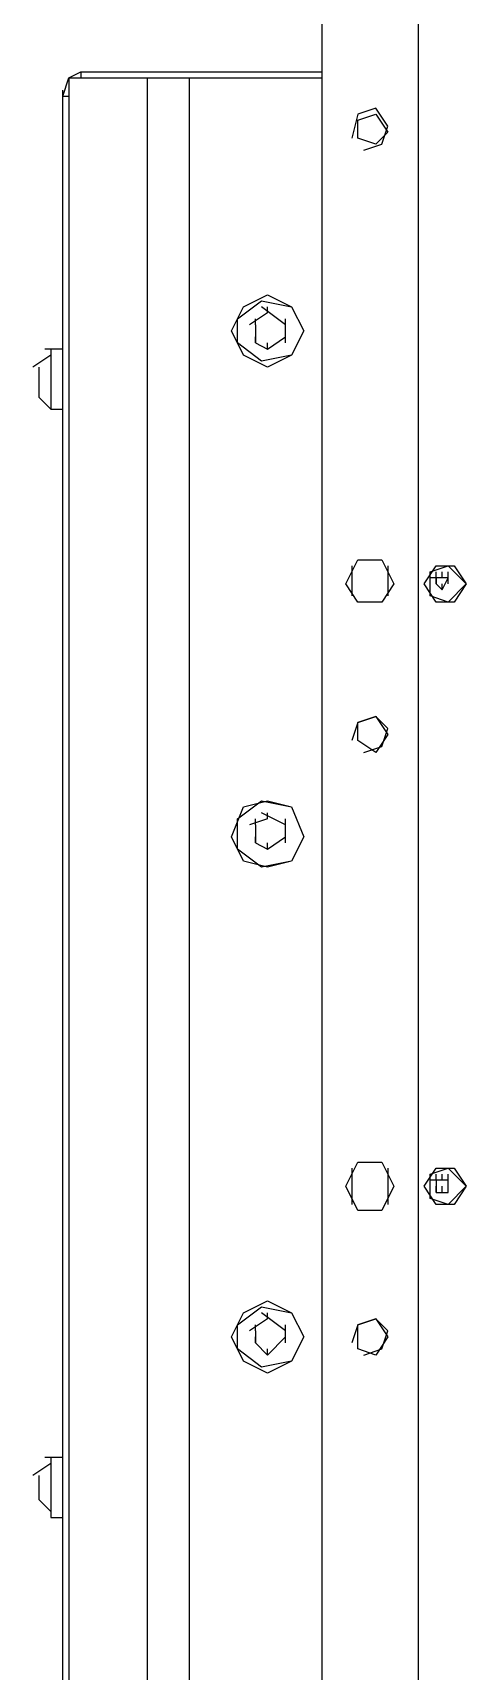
# Model space of a CAD drawing. Header units: inches. Extents: x 144 to 9879, y -166 to 6992.
# Drawn here: x 3647.4 to 3733.6, y 6005.2 to 6331 of the extents above; entities that cross this region are included whole.
import ezdxf

# ---------------------------------------------------------------- set-up
doc = ezdxf.new("R2010")
doc.units = ezdxf.units.IN
doc.header["$MEASUREMENT"] = 0

msp = doc.modelspace()

# ---------------------------------------------------------------- linework, layer by layer
at = {"color": 7}
for points in [[(3724.04, 6761.62), (3724.04, 5921.98)], [(3704.87, 6741.25), (3704.87, 5941.15)], [(3653.37, 6318.44), (3654.57, 6322.04), (3656.96, 6323.23)], [(3654.57, 6322.04), (3658.16, 6322.04)], [(3654.57, 6322.04), (3654.57, 5721.96)], [(3656.96, 6323.23), (3704.87, 6323.23)], [(3656.96, 6323.23), (3656.96, 6322.04)], [(3658.16, 6322.04), (3668.94, 6322.04)], [(3668.94, 6322.04), (3670.14, 6322.04)], [(3670.14, 6322.04), (3672.53, 6322.04)], [(3670.14, 6322.04), (3670.14, 5721.96)], [(3672.53, 6322.04), (3676.13, 6322.04)], [(3676.13, 6322.04), (3678.52, 6322.04)], [(3678.52, 6322.04), (3679.72, 6322.04)], [(3678.52, 6322.04), (3678.52, 5721.96)], [(3679.72, 6322.04), (3704.87, 6322.04)], [(3653.37, 5995.05), (3653.37, 6319.64)], [(3653.37, 6318.44), (3654.57, 6318.44)], [(3713.26, 6307.66), (3716.85, 6308.86), (3718.05, 6312.45), (3715.65, 6316.05), (3712.06, 6314.85), (3710.86, 6310.06)], [(3718.05, 6311.26), (3715.65, 6308.86), (3712.06, 6310.06), (3712.06, 6313.65), (3715.65, 6314.85), (3718.05, 6311.26)], [(3701.28, 6271.73), (3698.88, 6266.94), (3694.09, 6264.54), (3689.3, 6266.94), (3686.91, 6271.73), (3689.3, 6276.52), (3694.09, 6278.92), (3698.88, 6276.52), (3701.28, 6271.73)], [(3701.28, 6271.73), (3698.88, 6266.94), (3692.89, 6265.74), (3688.1, 6269.34), (3688.1, 6274.13), (3692.89, 6277.72), (3698.88, 6276.52), (3701.28, 6271.73)], [(3694.09, 6275.32), (3690.5, 6272.93)], [(3694.09, 6275.32), (3690.5, 6272.93)], [(3697.69, 6272.93), (3692.89, 6276.52)], [(3697.69, 6272.93), (3692.89, 6276.52)], [(3694.09, 6275.32), (3694.09, 6276.52)], [(3691.7, 6272.93), (3691.7, 6274.13)], [(3691.7, 6272.93), (3691.7, 6269.34)], [(3691.7, 6272.93), (3691.7, 6269.34)], [(3697.69, 6272.93), (3697.69, 6274.13)], [(3697.69, 6269.34), (3697.69, 6274.13)], [(3697.69, 6269.34), (3697.69, 6274.13)], [(3653.37, 6268.14), (3649.77, 6268.14)], [(3650.97, 6268.14), (3650.97, 6256.16)], [(3691.7, 6269.34), (3691.7, 6270.53)], [(3691.7, 6269.34), (3694.09, 6268.14)], [(3691.7, 6269.34), (3694.09, 6268.14)], [(3694.09, 6268.14), (3697.69, 6270.53)], [(3694.09, 6268.14), (3697.69, 6270.53)], [(3694.09, 6268.14), (3694.09, 6269.34)], [(3697.69, 6269.34), (3697.69, 6270.53)], [(3650.97, 6266.94), (3647.38, 6264.54)], [(3648.58, 6264.54), (3648.58, 6258.56)], [(3648.58, 6258.56), (3650.97, 6256.16)], [(3650.97, 6256.16), (3653.37, 6256.16)], [(3719.24, 6221.42), (3716.85, 6217.83), (3712.06, 6217.83), (3709.66, 6221.42), (3712.06, 6226.22), (3716.85, 6226.22), (3719.24, 6221.42)], [(3710.86, 6225.02), (3710.86, 6219.03)], [(3718.05, 6225.02), (3718.05, 6219.03)], [(3733.62, 6221.42), (3731.22, 6217.83), (3727.63, 6217.83), (3725.23, 6221.42), (3727.63, 6225.02), (3731.22, 6225.02), (3733.62, 6221.42)], [(3733.62, 6221.42), (3730.02, 6217.83), (3726.43, 6219.03), (3726.43, 6223.82), (3730.02, 6225.02), (3733.62, 6221.42)], [(3728.83, 6222.62), (3726.43, 6222.62)], [(3728.83, 6222.62), (3726.43, 6222.62)], [(3727.63, 6222.62), (3727.63, 6223.82)], [(3727.63, 6221.42), (3727.63, 6222.62)], [(3727.63, 6222.62), (3727.63, 6221.42)], [(3730.02, 6222.62), (3727.63, 6222.62)], [(3727.63, 6222.62), (3727.63, 6221.42)], [(3730.02, 6222.62), (3727.63, 6222.62)], [(3728.83, 6222.62), (3728.83, 6223.82)], [(3728.83, 6220.23), (3730.02, 6222.62)], [(3728.83, 6220.23), (3730.02, 6222.62)], [(3730.02, 6222.62), (3730.02, 6223.82)], [(3730.02, 6221.42), (3730.02, 6223.82)], [(3730.02, 6221.42), (3730.02, 6223.82)], [(3730.02, 6221.42), (3730.02, 6222.62)], [(3727.63, 6221.42), (3728.83, 6220.23)], [(3727.63, 6221.42), (3728.83, 6220.23)], [(3728.83, 6220.23), (3728.83, 6221.42)], [(3713.26, 6187.89), (3716.85, 6189.08), (3718.05, 6192.68), (3715.65, 6195.07), (3712.06, 6193.88), (3710.86, 6190.28)], [(3718.05, 6191.48), (3715.65, 6187.89), (3712.06, 6190.28), (3712.06, 6193.88), (3715.65, 6195.07), (3718.05, 6191.48)], [(3701.28, 6171.12), (3698.88, 6166.33), (3694.09, 6165.13), (3689.3, 6166.33), (3686.91, 6171.12), (3689.3, 6177.11), (3694.09, 6178.31), (3698.88, 6177.11), (3701.28, 6171.12)], [(3701.28, 6171.12), (3698.88, 6166.33), (3692.89, 6165.13), (3688.1, 6168.72), (3688.1, 6174.71), (3692.89, 6178.31), (3698.88, 6177.11), (3701.28, 6171.12)], [(3694.09, 6174.71), (3690.5, 6173.51)], [(3694.09, 6174.71), (3690.5, 6173.51)], [(3691.7, 6173.51), (3691.7, 6174.71)], [(3697.69, 6173.51), (3692.89, 6175.91)], [(3697.69, 6173.51), (3692.89, 6175.91)], [(3694.09, 6174.71), (3694.09, 6175.91)], [(3697.69, 6173.51), (3697.69, 6174.71)], [(3697.69, 6169.92), (3697.69, 6174.71)], [(3697.69, 6169.92), (3697.69, 6174.71)], [(3691.7, 6173.51), (3691.7, 6169.92)], [(3691.7, 6173.51), (3691.7, 6169.92)], [(3691.7, 6169.92), (3691.7, 6171.12)], [(3694.09, 6168.72), (3697.69, 6171.12)], [(3694.09, 6168.72), (3697.69, 6171.12)], [(3697.69, 6169.92), (3697.69, 6171.12)], [(3691.7, 6169.92), (3694.09, 6168.72)], [(3691.7, 6169.92), (3694.09, 6168.72)], [(3694.09, 6168.72), (3694.09, 6169.92)], [(3719.24, 6101.65), (3716.85, 6096.86), (3712.06, 6096.86), (3709.66, 6101.65), (3712.06, 6106.44), (3716.85, 6106.44), (3719.24, 6101.65)], [(3710.86, 6105.24), (3710.86, 6098.05)], [(3718.05, 6105.24), (3718.05, 6098.05)], [(3733.62, 6101.65), (3731.22, 6098.05), (3727.63, 6098.05), (3725.23, 6101.65), (3727.63, 6105.24), (3731.22, 6105.24), (3733.62, 6101.65)], [(3733.62, 6101.65), (3730.02, 6098.05), (3726.43, 6099.25), (3726.43, 6104.04), (3730.02, 6105.24), (3733.62, 6101.65)], [(3728.83, 6102.85), (3726.43, 6102.85)], [(3728.83, 6102.85), (3726.43, 6102.85)], [(3727.63, 6102.85), (3727.63, 6104.04)], [(3727.63, 6102.85), (3727.63, 6100.45)], [(3730.02, 6102.85), (3727.63, 6102.85)], [(3727.63, 6102.85), (3727.63, 6100.45)], [(3730.02, 6102.85), (3727.63, 6102.85)], [(3728.83, 6102.85), (3728.83, 6104.04)], [(3730.02, 6102.85), (3730.02, 6104.04)], [(3730.02, 6100.45), (3730.02, 6104.04)], [(3730.02, 6100.45), (3730.02, 6104.04)], [(3727.63, 6100.45), (3727.63, 6101.65)], [(3727.63, 6100.45), (3728.83, 6100.45)], [(3727.63, 6100.45), (3728.83, 6100.45)], [(3728.83, 6100.45), (3728.83, 6101.65)], [(3728.83, 6100.45), (3730.02, 6100.45)], [(3728.83, 6100.45), (3730.02, 6100.45)], [(3730.02, 6100.45), (3730.02, 6101.65)], [(3701.28, 6071.7), (3698.88, 6066.91), (3694.09, 6064.52), (3689.3, 6066.91), (3686.91, 6071.7), (3689.3, 6076.5), (3694.09, 6078.89), (3698.88, 6076.5), (3701.28, 6071.7)], [(3701.28, 6071.7), (3698.88, 6066.91), (3692.89, 6065.72), (3688.1, 6069.31), (3688.1, 6074.1), (3692.89, 6077.69), (3698.88, 6076.5), (3701.28, 6071.7)], [(3697.69, 6072.9), (3692.89, 6076.5)], [(3697.69, 6072.9), (3692.89, 6076.5)], [(3694.09, 6075.3), (3694.09, 6076.5)], [(3694.09, 6075.3), (3690.5, 6072.9)], [(3694.09, 6075.3), (3690.5, 6072.9)], [(3691.7, 6072.9), (3691.7, 6074.1)], [(3691.7, 6072.9), (3691.7, 6070.51)], [(3691.7, 6072.9), (3691.7, 6070.51)], [(3697.69, 6072.9), (3697.69, 6074.1)], [(3697.69, 6070.51), (3697.69, 6074.1)], [(3697.69, 6070.51), (3697.69, 6074.1)], [(3713.26, 6068.11), (3716.85, 6069.31), (3718.05, 6072.9), (3715.65, 6075.3), (3712.06, 6074.1), (3710.86, 6070.51)], [(3718.05, 6071.7), (3715.65, 6068.11), (3712.06, 6069.31), (3712.06, 6074.1), (3715.65, 6075.3), (3718.05, 6071.7)], [(3691.7, 6070.51), (3691.7, 6071.7)], [(3691.7, 6070.51), (3694.09, 6068.11)], [(3691.7, 6070.51), (3694.09, 6068.11)], [(3694.09, 6068.11), (3697.69, 6071.7)], [(3694.09, 6068.11), (3697.69, 6071.7)], [(3697.69, 6070.51), (3697.69, 6071.7)], [(3694.09, 6068.11), (3694.09, 6069.31)], [(3653.37, 6047.75), (3649.77, 6047.75)], [(3650.97, 6047.75), (3650.97, 6035.77)], [(3650.97, 6046.55), (3647.38, 6044.16)], [(3648.58, 6044.16), (3648.58, 6039.36)], [(3648.58, 6039.36), (3650.97, 6036.97)], [(3650.97, 6035.77), (3653.37, 6035.77)]]:
    msp.add_lwpolyline(points, dxfattribs=at)

doc.saveas('drawing.dxf')
